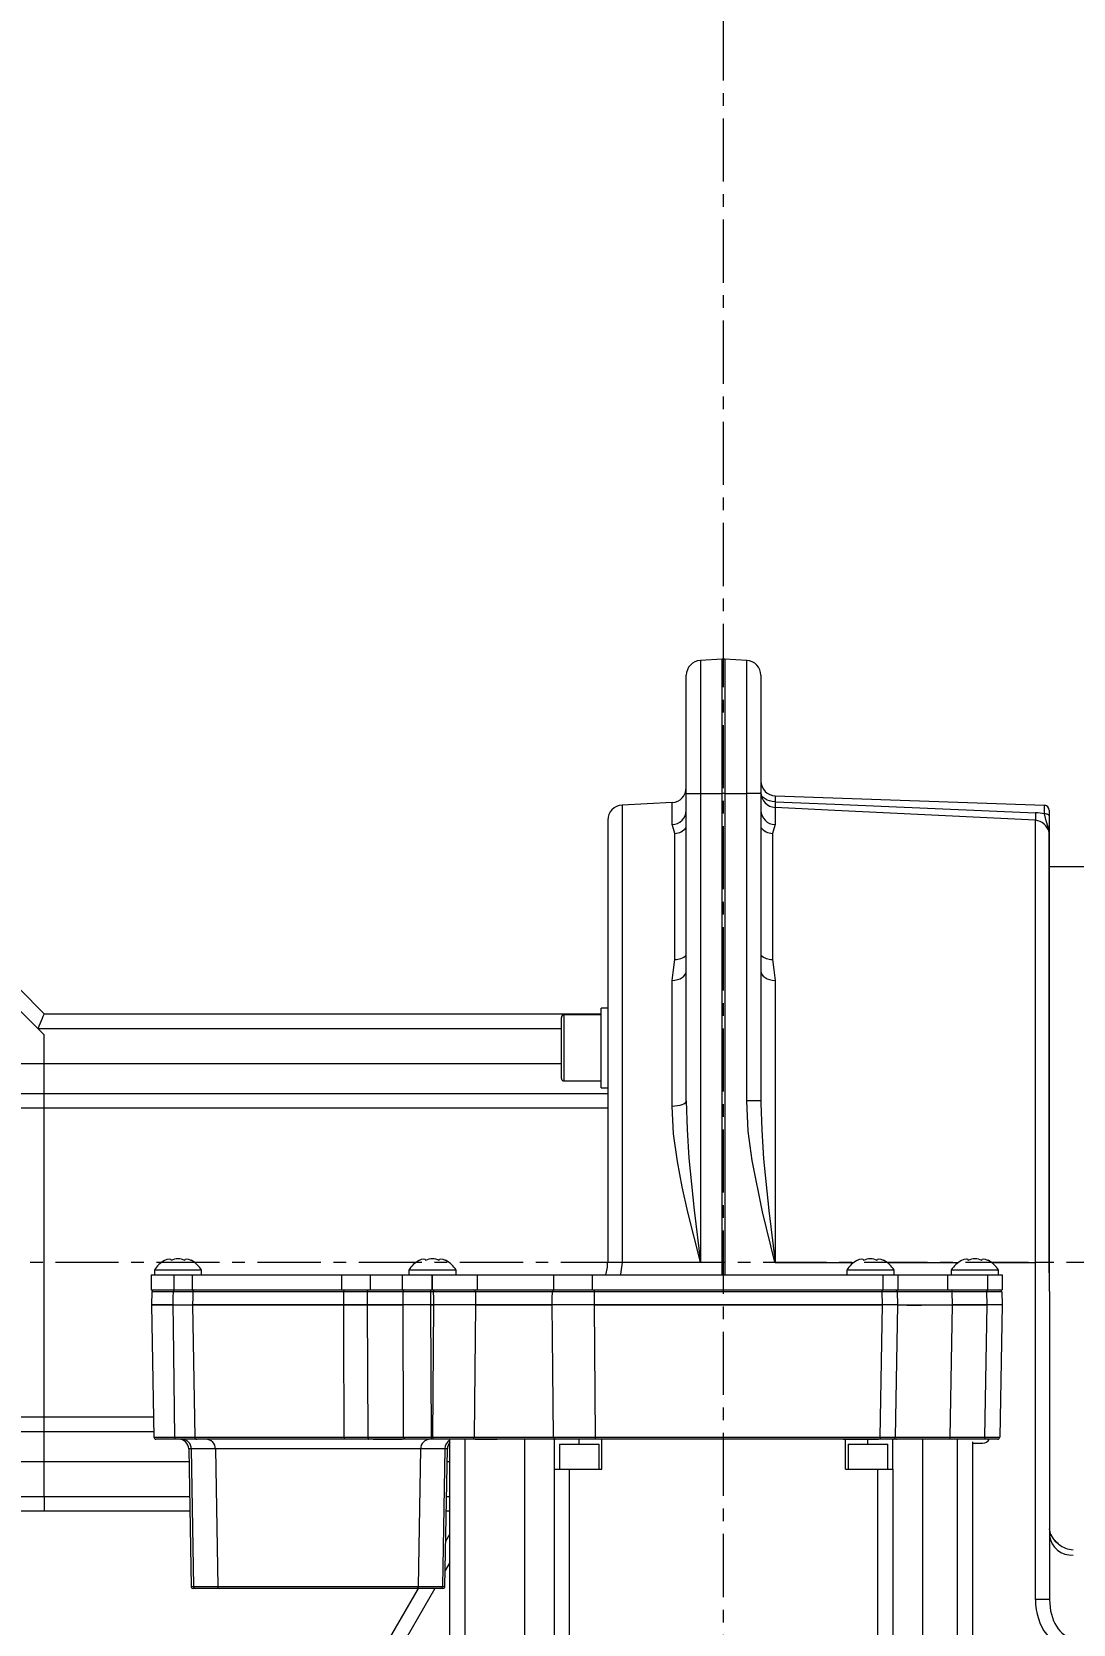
# Model space of a CAD drawing. Header units: millimetres. Extents: x -280 to 408, y 33 to 269.
# Drawn here: x 201.06 to 221.99, y 137.05 to 169.05 of the extents above; entities that cross this region are included whole.
import ezdxf

# ---------------------------------------------------------------- set-up
doc = ezdxf.new("R2010")
doc.units = ezdxf.units.MM
doc.linetypes.add('CENTERX2', pattern=[20.32, 12.7, -2.54, 2.54, -2.54])
doc.layers.add('FORMAT', color=7, linetype='Continuous')
doc.styles.add('SLDTEXTSTYLE0', font='TXT', dxfattribs={"width": 0.605})
doc.dimstyles.new('SLDDIMSTYLE1', dxfattribs={"dimtxt": 3.5, "dimasz": 3.5, "dimexe": 0, "dimexo": 0.0625, "dimgap": 0.875, "dimtad": 1, "dimtoh": 1, "dimlfac": 10, "dimrnd": 1e-09, "dimzin": 12, "dimdsep": 46, "dimtxsty": 'SLDTEXTSTYLE0', "dimsah": 1, "dimcen": 0.09, "dimadec": 0, "dimazin": 0, "dimtfac": 1, "dimtdec": 3, "dimtofl": 0, "dimtmove": 0, "dimatfit": 3, "dimfxl": 1, "dimfrac": 2, "dimtolj": 1, "dimtzin": 12, "dimarcsym": 0})

# ---------------------------------------------------------------- blocks, each defined once
blk = doc.blocks.new('*D13')
at = {"layer": 'FORMAT', "color": 7, "transparency": 16777216}
for p, q in [((189.964, 147.614), (189.964, 266.364)), ((214.964, 224.391), (214.964, 266.364)), ((189.964, 264.864), (214.964, 264.864))]:
    blk.add_line(p, q, dxfattribs=at)
for points in [[(189.964, 264.864), (193.464, 264.326), (193.464, 265.403)], [(214.964, 264.864), (211.464, 265.403), (211.464, 264.326)]]:
    blk.add_solid(points, dxfattribs=at)
at = {"layer": 'FORMAT', "color": 7, "transparency": 16777216, "insert": (198.454, 269.376), "char_height": 3.5, "attachment_point": 1, "style": 'SLDTEXTSTYLE0'}
blk.add_mtext('250', dxfattribs=at)
blk = doc.blocks.new('*D16')
at = {"layer": 'FORMAT', "color": 7, "transparency": 16777216}
for p, q in [((249.964, 144.314), (249.964, 85.514)), ((214.964, 96.951), (214.964, 85.514)), ((214.964, 87.014), (249.964, 87.014))]:
    blk.add_line(p, q, dxfattribs=at)
for points in [[(214.964, 87.014), (218.464, 86.476), (218.464, 87.553)], [(249.964, 87.014), (246.464, 87.553), (246.464, 86.476)]]:
    blk.add_solid(points, dxfattribs=at)
at = {"layer": 'FORMAT', "color": 7, "transparency": 16777216, "insert": (228.454, 91.526), "char_height": 3.5, "attachment_point": 1, "style": 'SLDTEXTSTYLE0'}
blk.add_mtext('350', dxfattribs=at)

msp = doc.modelspace()

# ---------------------------------------------------------------- linework, layer by layer
at = {"color": 7, "linetype": 'Continuous', "lineweight": 15}
for p, q in [((214.9378, 156.4388), (214.4983, 156.4157)), ((215.4297, 156.4157), (214.9902, 156.4388)), ((214.214, 153.7402), (214.214, 156.1162)), ((215.714, 156.1162), (215.714, 153.7402)), ((214.214, 153.7402), (214.4983, 153.7402)), ((214.214, 147.5618), (214.214, 153.7402)), ((214.4983, 153.7402), (214.4983, 144.3144)), ((214.4983, 153.7402), (214.9378, 153.7402)), ((214.9902, 153.7402), (214.9378, 153.7402)), ((214.9902, 153.7402), (215.4297, 153.7402)), ((215.4297, 147.5618), (215.4297, 153.7402)), ((215.714, 153.7402), (215.4297, 153.7402)), ((215.714, 153.7402), (215.714, 147.5618)), ((216.0035, 153.6921), (221.4119, 153.5033)), ((213.9297, 153.5602), (212.9231, 153.5074)), ((215.9983, 153.4618), (215.9983, 153.1161)), ((221.5084, 153.4033), (221.5084, 153.289)), ((221.5084, 153.289), (221.5084, 152.9564)), ((212.6388, 153.2078), (212.6388, 144.3144)), ((221.2297, 144.3144), (221.2297, 153.2033)), ((221.5121, 144.3144), (221.5121, 153.0056)), ((213.9835, 150.4057), (213.9835, 152.9374)), ((215.9446, 152.9374), (215.9446, 150.4057)), ((221.5084, 144.3144), (221.5084, 152.9425)), ((222.614, 152.2644), (221.5121, 152.2644)), ((200.814, 149.8144), (201.314, 149.3144)), ((213.9297, 147.4599), (213.9297, 149.985)), ((215.9983, 149.985), (215.9983, 144.3144)), ((201.1897, 149.0144), (200.6897, 149.5144)), ((201.314, 149.3144), (212.504, 149.3144)), ((211.704, 148.0142), (211.704, 149.2412)), ((212.504, 149.2912), (211.754, 149.2912)), ((212.6388, 149.4277), (212.504, 149.4277)), ((212.504, 147.8277), (212.504, 149.4277)), ((201.1897, 149.0144), (201.314, 148.8901)), ((201.314, 148.3144), (201.314, 148.8901)), ((196.114, 148.3144), (201.314, 148.3144)), ((201.314, 147.7144), (201.314, 148.3144)), ((211.754, 147.9642), (212.504, 147.9642)), ((196.714, 147.7144), (201.314, 147.7144)), ((201.314, 147.4144), (201.314, 147.7144)), ((201.314, 147.7144), (212.6388, 147.7144)), ((212.504, 147.8277), (212.6388, 147.8277)), ((215.714, 147.5618), (215.4297, 147.5618)), ((215.714, 147.5618), (215.7151, 147.5193)), ((201.314, 147.4144), (196.714, 147.4144)), ((201.314, 141.2144), (201.314, 147.4144)), ((203.464, 144.0644), (203.464, 143.7644)), ((203.464, 144.0644), (203.9143, 144.0644)), ((203.526, 144.1644), (203.526, 144.0644)), ((204.476, 144.1644), (203.526, 144.1644)), ((203.9143, 144.0644), (203.9143, 143.7644)), ((203.9143, 144.0644), (204.2836, 144.0644)), ((204.2836, 144.0644), (204.2836, 143.7644)), ((204.2836, 144.0644), (207.2832, 144.0644)), ((204.476, 144.0644), (204.476, 144.1644)), ((207.2832, 144.0644), (207.2832, 143.7644)), ((207.2832, 144.0644), (207.864, 144.0644)), ((207.864, 144.0644), (207.864, 143.7644)), ((207.864, 144.0644), (208.5026, 144.0644)), ((208.5026, 144.0644), (208.5026, 143.7644)), ((208.5026, 144.0644), (209.1026, 144.0644)), ((208.639, 144.1644), (208.639, 144.0644)), ((209.589, 144.1644), (208.639, 144.1644)), ((209.1026, 144.0644), (209.1026, 143.7644)), ((209.1026, 144.0644), (209.1095, 144.0644)), ((209.1095, 144.0644), (209.1095, 143.7644)), ((209.1095, 144.0644), (210.0119, 144.0644)), ((209.589, 144.0644), (209.589, 144.1644)), ((210.0119, 144.0644), (210.0119, 143.7644)), ((210.0119, 144.0644), (211.5446, 144.0644)), ((211.5446, 144.0644), (211.5446, 143.7644)), ((211.5446, 144.0644), (212.3253, 144.0644)), ((212.3253, 144.0644), (212.3253, 143.7644)), ((212.3253, 144.0644), (218.164, 144.0644)), ((214.4983, 144.3144), (212.9231, 144.3144)), ((217.439, 144.1644), (217.439, 144.0644)), ((218.389, 144.1644), (217.439, 144.1644)), ((218.164, 144.0644), (218.164, 143.7644)), ((218.164, 144.0644), (218.464, 144.0644)), ((218.389, 144.0644), (218.389, 144.1644)), ((218.464, 144.0644), (218.464, 143.7644)), ((218.464, 144.0644), (219.464, 144.0644)), ((219.464, 144.0644), (219.464, 143.7644)), ((219.464, 144.0644), (220.264, 144.0644)), ((219.539, 144.1644), (219.539, 144.0644)), ((220.489, 144.1644), (219.539, 144.1644)), ((220.264, 144.0644), (220.264, 143.7644)), ((220.264, 144.0644), (220.564, 144.0644)), ((220.489, 144.0644), (220.489, 144.1644)), ((220.564, 144.0644), (220.564, 143.7644)), ((221.2297, 137.5422), (221.2297, 144.3144)), ((221.5084, 144.3144), (221.2297, 144.3144)), ((203.464, 143.7644), (203.9143, 143.7644)), ((203.4761, 143.7254), (203.4693, 143.4655)), ((203.9143, 143.7644), (204.2836, 143.7644)), ((204.2836, 143.7644), (207.2832, 143.7644)), ((207.3314, 143.7254), (204.2986, 143.7254)), ((207.2832, 143.7644), (207.864, 143.7644)), ((208.5245, 143.7254), (207.8034, 143.7254)), ((207.864, 143.7644), (208.5026, 143.7644)), ((208.5026, 143.7644), (209.1026, 143.7644)), ((208.5227, 143.4655), (208.5245, 143.7254)), ((209.0743, 143.7254), (209.0725, 143.4655)), ((209.0743, 143.7644), (209.0743, 143.7254)), ((209.1366, 143.7254), (209.0743, 143.7254)), ((209.1026, 143.7644), (209.1095, 143.7644)), ((209.1095, 143.7644), (210.0119, 143.7644)), ((209.1366, 143.7644), (209.1366, 143.7254)), ((211.5242, 143.7254), (209.9771, 143.7254)), ((210.0119, 143.7644), (211.5446, 143.7644)), ((211.5446, 143.7644), (212.3253, 143.7644)), ((212.3253, 143.7644), (218.164, 143.7644)), ((212.3647, 143.7644), (212.3647, 143.7254)), ((218.152, 143.7254), (212.3647, 143.7254)), ((218.152, 143.7644), (218.152, 143.7254)), ((218.1588, 143.4655), (218.152, 143.7254)), ((218.164, 143.7644), (218.464, 143.7644)), ((218.4519, 143.7254), (218.4587, 143.4655)), ((218.464, 143.7644), (219.464, 143.7644)), ((219.464, 143.7644), (220.264, 143.7644)), ((219.5516, 143.7644), (219.5516, 143.7254)), ((219.5516, 143.7254), (219.5584, 143.4655)), ((220.252, 143.7254), (219.5516, 143.7254)), ((220.252, 143.7644), (220.252, 143.7254)), ((220.2588, 143.4655), (220.252, 143.7254)), ((220.264, 143.7644), (220.564, 143.7644)), ((220.5519, 143.7254), (220.5587, 143.4655)), ((221.514, 143.733), (221.514, 137.5422)), ((203.4693, 143.4633), (203.5157, 140.8037)), ((203.9017, 143.4655), (203.9017, 143.4655)), ((203.9017, 143.4633), (203.9017, 143.4633)), ((204.2921, 143.4655), (207.3297, 143.4655)), ((204.2921, 143.4655), (204.2921, 143.4655)), ((207.3297, 143.4633), (204.2921, 143.4633)), ((204.2921, 143.4633), (204.3366, 140.8037)), ((204.2921, 143.4633), (204.2921, 143.4633)), ((207.3297, 143.4655), (207.3297, 143.4655)), ((207.3297, 143.4633), (207.3297, 143.4633)), ((207.8013, 143.4655), (207.8014, 143.4655)), ((207.8014, 143.4633), (207.8013, 143.4633)), ((207.8014, 143.4655), (208.5226, 143.4655)), ((208.5226, 143.4633), (207.8014, 143.4633)), ((207.8014, 143.4633), (207.8153, 140.8037)), ((208.5226, 143.4655), (208.5227, 143.4655)), ((208.5226, 143.4633), (208.5227, 143.4633)), ((208.5351, 140.8037), (208.5226, 143.4633)), ((209.0725, 143.4655), (209.0726, 143.4655)), ((209.0725, 143.4633), (209.0726, 143.4633)), ((209.0726, 143.4633), (209.0726, 143.4655)), ((209.0726, 143.4655), (209.1397, 143.4655)), ((209.1397, 143.4633), (209.0726, 143.4633)), ((209.0726, 143.4633), (209.085, 140.8037)), ((209.1182, 140.8037), (209.1397, 143.4633)), ((209.1397, 143.4633), (209.1397, 143.4655)), ((209.1397, 143.4655), (209.1398, 143.4655)), ((209.1398, 143.4633), (209.1397, 143.4633)), ((209.9813, 143.4655), (209.9814, 143.4655)), ((209.9814, 143.4633), (209.9813, 143.4633)), ((209.9814, 143.4655), (211.5199, 143.4655)), ((211.5199, 143.4633), (209.9814, 143.4633)), ((211.5199, 143.4655), (211.52, 143.4655)), ((211.52, 143.4633), (211.5199, 143.4633)), ((212.3615, 143.4633), (212.3615, 143.4655)), ((212.3615, 143.4655), (212.3616, 143.4655)), ((212.3616, 143.4633), (212.3615, 143.4633)), ((212.3616, 143.4633), (212.3616, 143.4655)), ((212.3616, 143.4655), (218.1588, 143.4655)), ((212.3616, 143.4633), (212.3831, 140.8037)), ((218.1588, 143.4633), (212.3616, 143.4633)), ((218.1124, 140.8037), (218.1588, 143.4633)), ((218.1588, 143.4633), (218.1588, 143.4655)), ((218.4588, 143.4633), (218.4123, 140.8037)), ((218.4588, 143.4633), (218.4588, 143.4633)), ((219.5586, 143.4633), (219.5122, 140.8037)), ((219.5586, 143.4633), (219.5586, 143.4655)), ((219.5586, 143.4655), (220.2588, 143.4655)), ((220.2588, 143.4633), (219.5586, 143.4633)), ((220.2124, 140.8037), (220.2588, 143.4633)), ((220.2588, 143.4633), (220.2588, 143.4655)), ((220.5588, 143.4633), (220.5123, 140.8037)), ((220.5588, 143.4633), (220.5588, 143.4633)), ((196.714, 141.2144), (201.314, 141.2144)), ((201.314, 140.9144), (201.314, 141.2144)), ((201.314, 140.9144), (196.714, 140.9144)), ((203.5138, 140.9144), (201.314, 140.9144)), ((201.314, 140.3144), (201.314, 140.9144)), ((203.9639, 140.7644), (203.5557, 140.7644)), ((204.3764, 140.7644), (203.9639, 140.7644)), ((204.2151, 140.5679), (204.2633, 137.8037)), ((204.7532, 140.5679), (204.2683, 140.5679)), ((204.2683, 140.5679), (204.3146, 137.8037)), ((204.3366, 140.8037), (207.3409, 140.8037)), ((207.3437, 140.7644), (204.3764, 140.7644)), ((208.8749, 140.5679), (204.7532, 140.5679)), ((204.7532, 140.5679), (204.7994, 137.8037)), ((207.8353, 140.7644), (207.3437, 140.7644)), ((207.8153, 140.8037), (208.5351, 140.8037)), ((207.9232, 140.7644), (207.8353, 140.7644)), ((207.9246, 140.7654), (207.9232, 140.7644)), ((207.9232, 140.7644), (208.5071, 140.7644)), ((208.5506, 140.7654), (207.9246, 140.7654)), ((209.085, 140.7654), (208.5506, 140.7654)), ((208.8749, 140.5679), (208.8286, 137.8037)), ((209.3597, 140.5679), (208.8749, 140.5679)), ((209.085, 140.8037), (209.1182, 140.8037)), ((209.085, 140.8037), (209.085, 140.7654)), ((209.1182, 140.7654), (209.085, 140.7654)), ((209.1182, 140.8037), (209.1182, 140.7654)), ((209.9291, 140.7654), (209.1182, 140.7654)), ((209.3597, 140.5679), (209.3134, 137.8037)), ((209.3647, 137.8037), (209.4129, 140.5679)), ((209.464, 136.0644), (209.464, 140.7644)), ((209.764, 140.7644), (209.764, 136.1886)), ((210.4137, 140.7654), (209.9291, 140.7654)), ((209.9527, 140.8037), (211.5486, 140.8037)), ((209.9701, 140.7644), (210.4134, 140.7644)), ((211.5789, 140.7644), (210.4134, 140.7644)), ((210.964, 140.7644), (210.964, 135.5644)), ((211.564, 140.1644), (211.564, 140.7644)), ((212.3831, 140.7644), (211.5789, 140.7644)), ((211.664, 140.6644), (211.664, 140.1644)), ((211.664, 140.6644), (212.464, 140.6644)), ((212.3831, 140.8037), (212.3831, 140.7644)), ((212.3831, 140.8037), (218.1124, 140.8037)), ((217.3649, 140.7644), (212.3831, 140.7644)), ((212.464, 140.1644), (212.464, 140.6644)), ((212.514, 140.1644), (212.514, 140.7644)), ((218.1124, 140.7654), (217.3645, 140.7654)), ((217.3645, 140.7654), (217.3649, 140.7644)), ((217.3649, 140.7644), (217.3842, 140.7644)), ((217.3842, 140.7644), (217.414, 140.7644)), ((217.414, 140.7644), (218.0762, 140.7644)), ((217.414, 140.1644), (217.414, 140.7644)), ((217.464, 140.6644), (217.464, 140.1644)), ((217.464, 140.6644), (218.264, 140.6644)), ((218.1124, 140.8037), (218.1124, 140.7654)), ((218.3812, 140.7654), (218.1124, 140.7654)), ((218.264, 140.1644), (218.264, 140.6644)), ((218.364, 140.1644), (218.364, 140.7644)), ((218.4353, 140.7654), (218.3812, 140.7654)), ((218.4262, 140.7644), (218.4353, 140.7654)), ((219.5122, 140.7644), (218.4262, 140.7644)), ((218.964, 140.7644), (218.964, 135.5644)), ((219.5122, 140.8037), (219.5122, 140.7644)), ((219.5122, 140.8037), (220.2124, 140.8037)), ((220.2124, 140.7644), (219.5122, 140.7644)), ((219.664, 135.5644), (219.664, 140.7644)), ((219.964, 140.712), (219.964, 135.5644)), ((219.964, 140.6844), (220.1696, 140.6844)), ((220.2124, 140.8037), (220.2124, 140.7644)), ((220.4723, 140.7644), (220.2124, 140.7644)), ((196.114, 140.3144), (201.314, 140.3144)), ((201.314, 139.6144), (201.314, 140.3144)), ((211.564, 135.5644), (211.564, 140.1644)), ((211.564, 140.1644), (211.864, 140.1644)), ((211.864, 140.1644), (211.864, 135.5644)), ((211.864, 140.1644), (212.514, 140.1644)), ((217.414, 140.1644), (218.064, 140.1644)), ((218.064, 135.5644), (218.064, 140.1644)), ((218.064, 140.1644), (218.364, 140.1644)), ((218.364, 140.1644), (218.364, 135.5644)), ((196.114, 139.6144), (201.314, 139.6144)), ((201.314, 139.6144), (201.314, 139.3144)), ((201.314, 139.3144), (196.114, 139.3144)), ((204.237, 139.3144), (201.314, 139.3144)), ((209.464, 139.3144), (209.3911, 139.3144)), ((221.5398, 138.8427), (221.514, 138.9657)), ((209.3806, 138.7139), (209.464, 138.8584)), ((221.536, 138.8561), (221.5398, 138.8427)), ((204.3529, 137.7644), (204.3033, 137.7644)), ((204.3146, 137.8037), (204.7994, 137.8037)), ((204.8378, 137.7644), (204.3529, 137.7644)), ((204.7994, 137.8037), (208.8286, 137.8037)), ((208.7902, 137.7644), (204.8378, 137.7644)), ((208.1042, 136.5032), (208.8324, 137.7644)), ((209.2751, 137.7644), (208.7902, 137.7644)), ((208.8286, 137.8037), (209.3134, 137.8037)), ((209.3247, 137.7644), (209.2751, 137.7644)), ((221.514, 137.5422), (221.2297, 137.5422))]:
    msp.add_line(p, q, dxfattribs=at)
at = {"color": 8, "linetype": 'Continuous', "lineweight": 15}
for p, q in [((214.4983, 156.4157), (214.4983, 153.7402)), ((214.9378, 153.7402), (214.9378, 156.4388)), ((214.9902, 156.4388), (214.9902, 153.7402)), ((215.4297, 153.7402), (215.4297, 156.4157)), ((214.9378, 144.0644), (214.9378, 153.7402)), ((214.9902, 153.7402), (214.9902, 144.0644)), ((212.9231, 153.5074), (212.9231, 144.3144)), ((213.9297, 153.1161), (213.9297, 153.5602)), ((211.754, 149.2912), (211.754, 147.9642)), ((211.704, 149.0144), (201.1897, 149.0144)), ((201.314, 148.3144), (211.704, 148.3144)), ((212.6388, 147.4144), (201.314, 147.4144)), ((212.9231, 144.3144), (212.6388, 144.3144)), ((215.9983, 144.3144), (217.5797, 144.3144)), ((218.2483, 144.3144), (219.6797, 144.3144)), ((220.3483, 144.3144), (221.2297, 144.3144)), ((221.5084, 144.3144), (221.5121, 144.3144)), ((203.9072, 143.7254), (203.4761, 143.7254)), ((203.4693, 143.4655), (203.9017, 143.4655)), ((203.9017, 143.4633), (203.4693, 143.4633)), ((201.314, 141.2144), (203.5085, 141.2144)), ((203.5157, 140.8037), (203.9386, 140.8037)), ((204.2683, 140.5679), (204.2151, 140.5679)), ((209.4129, 140.5679), (209.3597, 140.5679)), ((212.064, 140.6644), (212.064, 140.7644)), ((217.864, 140.6644), (217.864, 140.7644)), ((201.314, 140.3144), (204.2195, 140.3144)), ((209.4085, 140.3144), (209.464, 140.3144)), ((201.314, 139.6144), (204.2317, 139.6144)), ((209.3963, 139.6144), (209.464, 139.6144)), ((209.464, 138.2856), (209.3703, 138.1233)), ((204.2633, 137.8037), (204.3146, 137.8037)), ((209.1631, 137.7644), (208.3483, 136.3532)), ((209.3134, 137.8037), (209.3647, 137.8037))]:
    msp.add_line(p, q, dxfattribs=at)
at = {"color": 7, "linetype": 'Continuous', "lineweight": 15, "flags": 128}
for points in [[(215.9993, 153.5754), (215.9429, 153.5804), (215.8891, 153.5918), (215.8398, 153.6092), (215.7968, 153.632), (215.7616, 153.6593), (215.7355, 153.6902), (215.7194, 153.7235), (215.714, 153.7582)], [(221.2297, 153.2033), (217.1965, 153.4024), (215.9983, 153.4618)], [(215.9993, 153.5754), (217.1976, 153.5248), (221.2312, 153.355)], [(221.5056, 152.9627), (221.5057, 152.965), (221.5053, 152.9713), (221.5037, 152.9865), (221.4855, 153.0668), (221.4426, 153.1936), (221.4131, 153.3318)], [(221.5084, 153.289), (221.5066, 153.2971), (221.5012, 153.3049), (221.4925, 153.3122), (221.4807, 153.3186), (221.4664, 153.3239), (221.4499, 153.328), (221.4319, 153.3306), (221.4131, 153.3318)], [(213.9835, 152.9374), (213.9562, 153.0304), (213.9297, 153.1161)], [(215.9983, 153.1161), (215.9719, 153.0305), (215.9446, 152.9374)], [(221.5084, 152.9564), (221.5077, 152.9562), (221.5066, 152.9586), (221.5067, 152.9571), (221.5077, 152.9496)], [(213.9297, 149.985), (213.9561, 150.1978), (213.9835, 150.4057)], [(213.9297, 149.985), (213.986, 149.9901), (214.0396, 150.0017), (214.0888, 150.0192), (214.1316, 150.0421), (214.1667, 150.0696), (214.1927, 150.1006), (214.2086, 150.134), (214.214, 150.1687)], [(215.714, 150.1687), (215.7194, 150.134), (215.7354, 150.1006), (215.7613, 150.0696), (215.7964, 150.0421), (215.8393, 150.0192), (215.8884, 150.0017), (215.9421, 149.9901), (215.9983, 149.985)], [(215.9446, 150.4057), (215.9718, 150.198), (215.9983, 149.985)], [(201.1897, 149.0144), (201.214, 149.0729), (201.2373, 149.1292), (201.2588, 149.181), (201.2776, 149.2265), (201.2931, 149.2638), (201.3046, 149.2915), (201.3116, 149.3086), (201.314, 149.3144)], [(213.9297, 147.4599), (213.986, 147.4627), (214.0396, 147.4691), (214.0888, 147.4788), (214.1316, 147.4915), (214.1667, 147.5068), (214.1927, 147.524), (214.2086, 147.5425), (214.214, 147.5618)], [(214.214, 147.5618), (214.2293, 146.9873), (214.2676, 146.4095), (214.3712, 145.3674), (214.4975, 144.3205), (214.4983, 144.3144)], [(215.9983, 144.3144), (215.9968, 144.3202), (215.7446, 145.335), (215.5384, 146.3618), (215.4605, 146.958), (215.4297, 147.5618)], [(214.4983, 144.3144), (214.4968, 144.3203), (214.2458, 145.3274), (214.133, 145.8354), (214.037, 146.3438), (213.9604, 146.9022), (213.9297, 147.4599)], [(203.726, 144.3537), (203.7831, 144.3814), (203.8302, 144.3918), (203.8549, 144.3845), (203.8638, 144.3642), (203.8635, 144.3537)], [(204.1385, 144.3537), (204.1441, 144.3814), (204.1713, 144.3918), (204.21, 144.3845), (204.257, 144.3642), (204.276, 144.3537)], [(208.839, 144.3537), (208.8961, 144.3814), (208.9432, 144.3918), (208.9679, 144.3845), (208.9768, 144.3642), (208.9765, 144.3537)], [(209.2515, 144.3537), (209.2571, 144.3814), (209.2843, 144.3918), (209.323, 144.3845), (209.37, 144.3642), (209.389, 144.3537)], [(217.639, 144.3537), (217.6961, 144.3814), (217.7432, 144.3918), (217.7679, 144.3845), (217.7768, 144.3642), (217.7765, 144.3537)], [(218.0515, 144.3537), (218.0571, 144.3814), (218.0843, 144.3918), (218.123, 144.3845), (218.17, 144.3642), (218.189, 144.3537)], [(219.739, 144.3537), (219.7961, 144.3814), (219.8432, 144.3918), (219.8679, 144.3845), (219.8768, 144.3642), (219.8765, 144.3537)], [(220.1515, 144.3537), (220.1571, 144.3814), (220.1843, 144.3918), (220.223, 144.3845), (220.27, 144.3642), (220.289, 144.3537)], [(221.514, 143.733), (221.5127, 143.8941), (221.5084, 144.3144)], [(221.514, 143.8154), (221.5128, 144.054), (221.5127, 144.3144)], [(203.9017, 143.4655), (203.9049, 143.6188), (203.9072, 143.7254)], [(203.9326, 143.7644), (203.9277, 143.7636), (203.923, 143.7614), (203.9187, 143.7579), (203.9149, 143.753), (203.9117, 143.7471), (203.9093, 143.7404), (203.9078, 143.7331), (203.9072, 143.7254)], [(204.2986, 143.7254), (204.296, 143.6188), (204.2921, 143.4655)], [(207.3297, 143.4655), (207.3307, 143.6162), (207.3314, 143.7254)], [(207.8034, 143.7254), (207.4572, 143.7254), (207.378, 143.7254), (207.3314, 143.7254)], [(207.8034, 143.7254), (207.8025, 143.6162), (207.8013, 143.4655)], [(207.8234, 143.7644), (207.8195, 143.7636), (207.8158, 143.7614), (207.8124, 143.7579), (207.8094, 143.753), (207.8069, 143.7471), (207.805, 143.7404), (207.8038, 143.7331), (207.8034, 143.7254)], [(208.5445, 143.7644), (208.5407, 143.7636), (208.537, 143.7614), (208.5336, 143.7579), (208.5305, 143.753), (208.5281, 143.7471), (208.5262, 143.7404), (208.525, 143.7331), (208.5245, 143.7254)], [(209.9771, 143.7254), (209.8236, 143.7255), (209.5006, 143.7255), (209.369, 143.7255), (209.1366, 143.7254)], [(209.1398, 143.4655), (209.1382, 143.6008), (209.1366, 143.7254)], [(209.9771, 143.7254), (209.9791, 143.6008), (209.9813, 143.4655)], [(211.52, 143.4655), (211.5222, 143.6008), (211.5242, 143.7254)], [(212.3647, 143.7254), (212.1513, 143.7255), (211.8063, 143.7255), (211.693, 143.7255), (211.5242, 143.7254)], [(212.3647, 143.7254), (212.3632, 143.6008), (212.3615, 143.4655)], [(203.9386, 140.8037), (203.9079, 143.0199), (203.9017, 143.4633)], [(207.3297, 143.4655), (207.6884, 143.4654), (207.8013, 143.4655)], [(207.8013, 143.4633), (207.6884, 143.4632), (207.3297, 143.4633)], [(207.3409, 140.8037), (207.3318, 142.964), (207.3297, 143.4633)], [(209.1398, 143.4633), (209.1398, 143.4636), (209.1398, 143.4638), (209.1398, 143.4641), (209.1398, 143.4644), (209.1398, 143.4646), (209.1398, 143.4649), (209.1398, 143.4652), (209.1398, 143.4655)], [(209.9814, 143.4633), (209.9601, 141.4887), (209.9527, 140.8037)], [(211.5486, 140.8037), (211.5268, 142.8327), (211.5199, 143.4633)], [(218.1589, 143.4633), (218.1589, 143.4636), (218.1589, 143.4638), (218.1589, 143.4641), (218.1589, 143.4644), (218.1589, 143.4646), (218.1589, 143.4649), (218.1588, 143.4652), (218.1588, 143.4655)], [(203.9639, 140.7644), (203.959, 140.7651), (203.9543, 140.7674), (203.95, 140.771), (203.9462, 140.7758), (203.943, 140.7818), (203.9407, 140.7886), (203.9392, 140.796), (203.9386, 140.8037)], [(207.3409, 140.8037), (207.469, 140.8037), (207.6867, 140.8037), (207.8153, 140.8037)], [(207.8153, 140.8037), (207.8157, 140.796), (207.8169, 140.7886), (207.8188, 140.7818), (207.8213, 140.7758), (207.8243, 140.771), (207.8277, 140.7674), (207.8314, 140.7651), (207.8353, 140.7644)], [(209.1182, 140.8037), (209.4823, 140.8036), (209.8053, 140.8036), (209.866, 140.8036), (209.9527, 140.8037)], [(210.4134, 140.7644), (210.4136, 140.7647), (210.4137, 140.7654)], [(211.5486, 140.8037), (211.8328, 140.8036), (212.179, 140.8036), (212.2582, 140.8036), (212.3831, 140.8037)]]:
    msp.add_lwpolyline(points, dxfattribs=at)
at = {"color": 8, "linetype": 'Continuous', "lineweight": 15, "flags": 128}
for points in [[(215.7151, 147.5193), (215.7295, 146.9824), (215.7683, 146.4001), (215.8717, 145.3626), (215.9976, 144.3204), (215.9983, 144.3144)], [(212.9231, 144.3144), (212.894, 144.0818), (212.8875, 144.0644)], [(221.6946, 138.6586), (221.6348, 138.7093), (221.5398, 138.8427)]]:
    msp.add_lwpolyline(points, dxfattribs=at)
at = {"color": 7, "linetype": 'Continuous', "lineweight": 15}
for centre, radius, start, end in [((214.514, 156.1162), 0.3, 93, 180), ((214.964, 155.9395), 0.5, 87, 93), ((215.414, 156.1162), 0.3, 0, 87), ((216.014, 153.9919), 0.3, 180, 268), ((213.914, 153.8598), 0.3, 273, 0), ((216.0122, 153.7596), 0.2982, 180.28613, 267.32593), ((212.9388, 153.2078), 0.3, 93, 180), ((213.9219, 153.4082), 0.2922, 271.52699, 358.65352), ((216.0061, 153.4082), 0.2922, 181.34648, 268.47301), ((217.4235, 153.5057), 1.4258, 177.1987, 181.76599), ((222.9235, 153.2627), 1.6948, 176.8769, 182.00705), ((221.1881, 152.2945), 1.0614, 77.76317, 87.67312), ((221.4084, 153.4033), 0.1, 0, 88), ((221.2007, 152.8916), 0.3131, 13.11807, 84.68727), ((221.3573, 152.9318), 0.1515, 4.06727, 11.75861), ((211.754, 149.2412), 0.05, 90, 180), ((211.754, 148.0142), 0.05, 180, 270), ((204.0275, 143.835), 0.6, 119.79907, 146.69982), ((204.001, 144.1277), 0.2645, 58.68318, 121.31682), ((203.9745, 143.835), 0.6, 33.30018, 61.04858), ((209.1405, 143.835), 0.6, 119.79907, 146.69982), ((209.114, 144.1277), 0.2645, 58.68337, 121.31663), ((209.0875, 143.835), 0.6, 33.30018, 61.04858), ((217.9405, 143.835), 0.6, 119.79907, 146.69982), ((217.914, 144.1277), 0.2645, 58.68325, 121.31675), ((217.8875, 143.835), 0.6, 33.30018, 61.04858), ((220.0405, 143.835), 0.6, 119.79907, 146.69982), ((220.014, 144.1277), 0.2645, 58.68317, 121.31683), ((219.9875, 143.835), 0.6, 33.30018, 61.04858), ((212.1144, 144.2747), 0.5195, 336.12201, 4.42469), ((203.5161, 143.7244), 0.04, 90, 178.5), ((204.1029, -112.9734), 256.6989, 89.95631, 90.04369), ((204.3385, 143.7245), 0.0399, 90.19014, 178.70176), ((207.4698, 143.7349), 0.1388, 167.75809, 183.93174), ((209.9413, 143.7288), 0.036, 354.62799, 81.60898), ((211.56, 143.7288), 0.036, 98.39027, 185.37208), ((218.412, 143.7244), 0.04, 1.5, 90), ((220.512, 143.7244), 0.04, 1.5, 90), ((203.5193, 143.4642), 0.05, 178.5, 181), ((204.0969, 197.6338), 54.1687, 269.79353, 270.20647), ((203.9804, 143.464), 0.0786, 178.95089, 180.54034), ((203.9853, 143.4641), 0.0837, 179.09633, 180.59058), ((204.0969, 177.6684), 34.2056, 269.67303, 270.32697), ((204.344, 143.4641), 0.0519, 178.54158, 180.94965), ((207.9951, 143.4635), 0.6654, 179.8278, 180.01565), ((207.7809, 143.4642), 0.4512, 179.84192, 180.11895), ((207.9035, 143.4643), 0.1021, 179.32943, 180.55316), ((207.896, 143.4642), 0.0947, 179.22257, 180.54261), ((208.6206, 143.4641), 0.098, 179.22508, 180.50096), ((208.6225, 143.4642), 0.0998, 179.29555, 180.5479), ((210.1371, 143.4631), 1.0646, 179.87281, 179.99022), ((209.5606, -5.1972), 148.6632, 89.837834, 90.162166), ((209.5606, -92.7972), 236.2608, 89.89796, 90.10204), ((209.9169, 143.4642), 0.0645, 359.14825, 1.08657), ((209.9148, 143.4642), 0.0665, 359.25645, 1.13491), ((211.5848, 143.4642), 0.0649, 178.85108, 180.77712), ((211.9407, -5.1972), 148.6632, 89.837834, 90.162166), ((211.5856, 143.4642), 0.0657, 178.93066, 180.83452), ((211.9407, -92.7971), 236.2607, 89.89796, 90.10204), ((218.4086, 143.4642), 0.0502, 358.99901, 1.49019), ((218.5261, 143.46), 1.0323, 0.18364, 0.30489), ((219.1942, 143.4598), 1.0646, 0.1859, 0.3033), ((220.5088, 143.4642), 0.0499, 359.00248, 1.50629), ((203.5557, 140.8044), 0.04, 181, 270), ((204.1376, 439.6281), 298.8245, 269.961845, 270.038155), ((204.0151, 140.5644), 0.2, 1, 90), ((204.0725, 140.5686), 0.1959, 359.79768, 88.80414), ((204.3765, 140.8042), 0.0399, 180.80925, 269.81834), ((204.5573, 140.5686), 0.1959, 359.79803, 88.80402), ((207.4852, 140.794), 0.1446, 176.16731, 191.82884), ((208.578, 140.7988), 0.0432, 173.51866, 230.68015), ((209.0707, 140.5686), 0.1959, 91.19592, 180.20214), ((209.6129, 140.5644), 0.2, 138.11816, 179), ((209.9138, 140.8012), 0.039, 293.10485, 3.61419), ((211.5844, 140.8), 0.036, 174.06708, 261.27323), ((218.3723, 140.8044), 0.04, 282.83857, 359), ((220.1696, 140.8344), 0.15, 270, 332.18186), ((220.4723, 140.8044), 0.04, 270, 359), ((221.9583, 138.8822), 0.4483, 187.59467, 273.77436), ((221.953, 139.0248), 0.4479, 202.01348, 233.99604), ((222.014, 139.0402), 0.5, 230.06139, 267), ((204.3033, 137.8044), 0.04, 181, 270), ((204.3538, 137.8035), 0.0392, 179.79543, 268.804), ((204.8386, 137.8035), 0.0392, 179.79761, 268.80292), ((208.7894, 137.8035), 0.0392, 271.19654, 0.20348), ((209.2743, 137.8035), 0.0392, 271.19544, 0.20458), ((209.3247, 137.8044), 0.04, 270, 359)]:
    msp.add_arc(centre, radius, start, end, dxfattribs=at)
at = {"color": 8, "linetype": 'Continuous', "lineweight": 15}
for centre, radius, start, end in [((213.9722, 153.2412), 0.304, 272.12819, 322.69684), ((215.957, 153.2433), 0.3062, 217.49438, 267.6806), ((213.9868, 150.7535), 0.3479, 269.45378, 310.78748), ((215.946, 150.7664), 0.3607, 229.98222, 269.77651), ((209.5603, 140.5664), 0.2006, 118.68384, 179.58008)]:
    msp.add_arc(centre, radius, start, end, dxfattribs=at)
at = {"color": 7, "linetype": 'Continuous', "lineweight": 15}
for centre, major_axis, ratio, start_param, end_param in [((216.014, 153.3916), (-0.0105, 0.3005), 0.0347088, 6.2807583, 7.1947617), ((221.4084, 153.2032), (0.0035, 0.3001), 0.0116198, 5.1553454, 6.2829148), ((209.0745, 143.7244), (1.1, -0.0003), 0.0009518, 1.5709736, 2.0943887), ((218.1519, 143.7244), (0.3001, 0.001), 0.0034873, 0.0000791, 1.5701902), ((219.5523, 143.7244), (1.1004, -0.001), 0.0009509, 1.5715074, 3.1416185), ((220.2519, 143.7244), (0.3001, 0.001), 0.0034873, 0.0000791, 1.5701902), ((209.0727, 143.4596), (1.1, -0.0016), 0.0053556, 1.5709501, 2.0943652), ((209.0727, 143.4596), (1.1, -0.001), 0.0033725, 1.5709478, 2.0943629), ((218.1587, 143.4631), (0.3, 0.0024), 0.0079947, 0.0001454, 1.5702565), ((218.2587, 149.1949), (0.1001, 5.7294), 0.0436277, 3.142355, 3.1425454), ((218.2587, 149.1936), (0.1002, 5.7303), 0.0523453, 3.1423554, 3.1425457), ((218.1587, 143.4631), (0.3, 0.0002), 0.0007275, 0.0001771, 1.5702882), ((219.559, 143.4692), (1.1003, 0.0037), 0.0033704, 3.1416695, 4.7117806), ((219.559, 143.4692), (1.1003, 0.0059), 0.005352, 3.1416609, 4.711772), ((219.0989, 117.1101), (0.4606, 26.3554), 0.0436277, 0.0007624, 0.0009527), ((219.0989, 117.1088), (0.4605, 26.3545), 0.0417322, 0.0007623, 0.0009527), ((220.2587, 143.4631), (0.3, 0.0024), 0.0079947, 0.0001454, 1.5702565), ((220.3587, 149.1949), (0.1001, 5.7294), 0.0436277, 3.142355, 3.1425454), ((220.3587, 149.1936), (0.1002, 5.7303), 0.0523453, 3.1423554, 3.1425457), ((220.2587, 143.4631), (0.3, 0.0002), 0.0007275, 0.0001771, 1.5702882), ((209.0851, 140.8044), (1.1, 0.0002), 0.0006346, 4.1887931, 4.7123102), ((218.1123, 140.8044), (0.3, -0.0007), 0.0023261, 4.7126584, 6.2831501), ((219.5125, 140.8044), (1.1002, 0.0007), 0.0006343, 3.1415812, 4.7120729), ((220.2123, 140.8044), (0.3, -0.0007), 0.0023261, 4.7126584, 6.2831501), ((222.0297, 137.5762), (0.0661, 1.0287), 0.7750261, 1.6535388, 3.1719752), ((222.014, 137.5762), (0.035, 0.7967), 0.6260571, 1.6409391, 3.1593756)]:
    msp.add_ellipse(centre, major_axis=major_axis, ratio=ratio, start_param=start_param, end_param=end_param, dxfattribs=at)
at = {"layer": 'FORMAT', "color": 7, "linetype": 'CENTERX2', "lineweight": 0, "ltscale": 0.1}
for p, q in [((214.964, 96.951), (214.964, 224.3913)), ((237.3499, 144.3144), (187.9423, 144.3144))]:
    msp.add_line(p, q, dxfattribs=at)

# ---------------------------------------------------------------- dimensions: what is measured, and where the dimension line sits
at = {"layer": 'FORMAT', "color": 7}
for base, p1, p2, picture, middle in [((214.964, 264.8644), (189.964, 147.6144), (214.964, 224.3913), '*D13', (202.464, 264.8644)), ((249.964, 87.0144), (214.964, 96.951), (249.964, 144.3144), '*D16', (232.464, 87.0144))]:
    dim = msp.add_linear_dim(base=base, p1=p1, p2=p2, dimstyle='SLDDIMSTYLE1', dxfattribs=at)
    dim.commit()
    dim.dimension.update_dxf_attribs({"geometry": picture, "text_midpoint": middle, "dimtype": 160})

doc.saveas('drawing.dxf')
